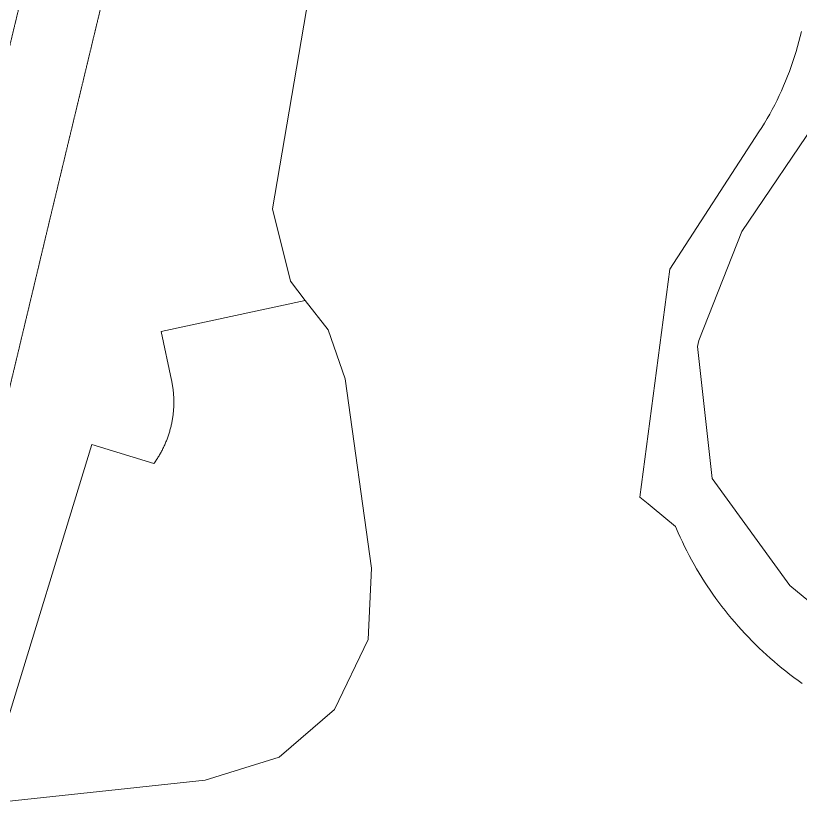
# Model space of a CAD drawing. Extents: x 294483 to 298733, y 6233899 to 6239242.
# Drawn here: x 295812 to 296413, y 6234511 to 6235127 of the extents above; entities that cross this region are included whole.
import ezdxf

# ---------------------------------------------------------------- set-up
doc = ezdxf.new("R2010")
doc.units = 0
doc.linetypes.add('DASHED', pattern=[0.75, 0.5, -0.25])
for name, color, linetype, lineweight in [('Cadastre Easements_SP_EXT', 9, 'Continuous', 5), ('Cadastre Land Parcels_SP_EXT', 9, 'Continuous', 5), ('Cadastre Roads_SP_EXT', 94, 'Continuous', 15)]:
    doc.layers.add(name, color=color, linetype=linetype, lineweight=lineweight)

msp = doc.modelspace()

# ---------------------------------------------------------------- linework, layer by layer
at = {"layer": 'Cadastre Easements_SP_EXT', "linetype": 'DASHED'}
msp.add_lwpolyline([(295728.99129, 6234517.6872), (295810.98108, 6234859.7697), (295837.42361, 6234970.587), (295902.06781, 6235239.65418), (295989.0141, 6235601.54775), (296011.46335, 6235805.48057), (296002.44344, 6235818.99517), (295978.06756, 6235855.51517), (295959.50232, 6235883.55389), (295952.05935, 6235817.92549), (295928.70511, 6235611.99657), (295843.51298, 6235256.79029), (295730.74134, 6234786.58687), (295708.98827, 6234696.21816), (295664.67494, 6234510.83392), (295728.99129, 6234517.6872)], close=True, dxfattribs=at)
at = {"layer": 'Cadastre Land Parcels_SP_EXT', "linetype": 'Continuous'}
for points in [[(295800.65658, 6234572.94466), (295869.86616, 6234798.99975), (295917.26288, 6234784.48247), (295917.7253, 6234785.125), (295918.18101, 6234785.77142), (295918.63, 6234786.42269), (295919.07308, 6234787.07874), (295919.50865, 6234787.73867), (295919.9383, 6234788.40337), (295920.36124, 6234789.07196), (295920.77746, 6234789.74541), (295921.18776, 6234790.42169), (295921.59056, 6234791.10273), (295921.98744, 6234791.78766), (295922.37681, 6234792.47639), (295922.75947, 6234793.16901), (295923.13541, 6234793.86639), (295923.50296, 6234794.56661), (295923.86557, 6234795.26973), (295924.22058, 6234795.97763), (295924.56799, 6234796.68827), (295924.90966, 6234797.40191), (295925.24285, 6234798.11926), (295925.5703, 6234798.84049), (295925.88927, 6234799.56455), (295926.20161, 6234800.29135), (295926.50724, 6234801.02107), (295926.80537, 6234801.75458), (295927.09518, 6234802.48995), (295927.37829, 6234803.22912), (295927.65468, 6234803.97111), (295927.92268, 6234804.71496), (295928.18415, 6234805.46164), (295928.43802, 6234806.21105), (295928.68517, 6234806.96338), (295928.92402, 6234807.71748), (295929.15537, 6234808.47449), (295929.3792, 6234809.23327), (295929.59632, 6234809.99487), (295929.80523, 6234810.75727), (295930.00574, 6234811.52249), (295930.19955, 6234812.29063), (295930.38593, 6234813.05948), (295930.56471, 6234813.83027), (295930.73528, 6234814.60283), (295930.89835, 6234815.37715), (295931.05469, 6234816.15236), (295931.20274, 6234816.93039), (295931.34248, 6234817.70931), (295931.4748, 6234818.48893), (295931.60041, 6234819.2705), (295931.71692, 6234820.05277), (295931.82672, 6234820.83699), (295931.92822, 6234821.62192), (295932.02229, 6234822.40772), (295932.10718, 6234823.19432), (295932.18544, 6234823.98181), (295932.2554, 6234824.76912), (295932.31873, 6234825.55828), (295932.37288, 6234826.34815), (295932.42049, 6234827.13793), (295932.45971, 6234827.92957), (295932.49072, 6234828.71997), (295932.51421, 6234829.51125), (295932.53029, 6234830.30236), (295932.53806, 6234831.0932), (295932.53753, 6234831.88502), (295932.53047, 6234832.67559), (295932.51421, 6234833.46697), (295932.49134, 6234834.25825), (295932.45936, 6234835.0483), (295932.42076, 6234835.83914), (295932.37385, 6234836.62892), (295932.31873, 6234837.41844), (295932.25619, 6234838.20689), (295932.18526, 6234838.99509), (295932.107, 6234839.78319), (295932.02132, 6234840.56909), (295931.92733, 6234841.3548), (295931.82584, 6234842.14035), (295931.71613, 6234842.92377), (295931.59988, 6234843.70604), (295931.47445, 6234844.48814), (295931.34248, 6234845.26812), (295931.2023, 6234846.04686), (295931.05461, 6234846.82445), (295930.8987, 6234847.59992), (295930.73537, 6234848.37424), (295922.71503, 6234885.61395), (296033.17153, 6234909.41102), (296021.80621, 6234924.09455), (296008.17022, 6234979.52177), (296044.77172, 6235195.20741)], [(295758.81448, 6234520.86596), (295956.40006, 6234541.92189), (296013.11384, 6234559.65784), (296055.57012, 6234596.237), (296081.31175, 6234649.67973), (296083.71722, 6234704.2942), (296063.73585, 6234849.32594), (296050.57579, 6234886.92534), (296033.17162, 6234909.41102), (295922.71512, 6234885.61386), (295930.73546, 6234848.37416), (295930.89879, 6234847.59992), (295931.05469, 6234846.82445), (295931.2023, 6234846.04686), (295931.34257, 6234845.26803), (295931.47454, 6234844.48814), (295931.59988, 6234843.70604), (295931.71622, 6234842.92377), (295931.82584, 6234842.14035), (295931.92733, 6234841.3548), (295932.02132, 6234840.56909), (295932.107, 6234839.7831), (295932.18535, 6234838.99509), (295932.25619, 6234838.20681), (295932.31873, 6234837.41844), (295932.37394, 6234836.62892), (295932.42076, 6234835.83914), (295932.45936, 6234835.04821), (295932.49134, 6234834.25816), (295932.51421, 6234833.46697), (295932.53047, 6234832.67551), (295932.53762, 6234831.88493), (295932.53815, 6234831.0932), (295932.53029, 6234830.30227), (295932.5143, 6234829.51117), (295932.49072, 6234828.71997), (295932.4598, 6234827.92957), (295932.42049, 6234827.13793), (295932.37297, 6234826.34815), (295932.31873, 6234825.55819), (295932.25549, 6234824.76912), (295932.18544, 6234823.98181), (295932.10718, 6234823.19432), (295932.02229, 6234822.40772), (295931.92822, 6234821.62192), (295931.82672, 6234820.8369), (295931.71692, 6234820.05277), (295931.60041, 6234819.27041), (295931.4748, 6234818.48893), (295931.34257, 6234817.70922), (295931.20283, 6234816.93039), (295931.05478, 6234816.15236), (295930.89835, 6234815.37715), (295930.73528, 6234814.60274), (295930.5648, 6234813.83027), (295930.38593, 6234813.05948), (295930.19955, 6234812.29055), (295930.00574, 6234811.52249), (295929.80523, 6234810.75727), (295929.59641, 6234809.99487), (295929.3792, 6234809.23327), (295929.15537, 6234808.47449), (295928.92402, 6234807.71748), (295928.68517, 6234806.96338), (295928.43802, 6234806.21105), (295928.18415, 6234805.46155), (295927.92277, 6234804.71488), (295927.65468, 6234803.97111), (295927.37829, 6234803.22912), (295927.09518, 6234802.48995), (295926.80545, 6234801.75458), (295926.50733, 6234801.02107), (295926.2017, 6234800.29135), (295925.88936, 6234799.56447), (295925.5703, 6234798.84049), (295925.24294, 6234798.11926), (295924.90966, 6234797.40182), (295924.56808, 6234796.68827), (295924.22058, 6234795.97754), (295923.86557, 6234795.26965), (295923.50305, 6234794.56661), (295923.13541, 6234793.86639), (295922.75955, 6234793.16901), (295922.3769, 6234792.47639), (295921.98753, 6234791.78766), (295921.59056, 6234791.10273), (295921.18776, 6234790.4216), (295920.77746, 6234789.74532), (295920.36124, 6234789.07196), (295919.9383, 6234788.40337), (295919.50865, 6234787.73858), (295919.07308, 6234787.07874), (295918.63, 6234786.4226), (295918.18101, 6234785.77142), (295917.7253, 6234785.125), (295917.26288, 6234784.48238), (295869.86625, 6234798.99975), (295800.65658, 6234572.94457)]]:
    msp.add_lwpolyline(points, dxfattribs=at)
at = {"layer": 'Cadastre Roads_SP_EXT', "linetype": 'Continuous'}
for points in [[(296412.93202, 6235115.38606), (296412.017, 6235111.49107), (296411.03698, 6235107.61304), (296409.99197, 6235103.75204), (296408.88003, 6235099.90907), (296407.706, 6235096.08605), (296406.46601, 6235092.28307), (296405.162, 6235088.50208), (296403.79503, 6235084.74308), (296402.36501, 6235081.0081), (296400.87096, 6235077.29608), (296399.31501, 6235073.61206), (296397.69796, 6235069.95408), (296396.01803, 6235066.32109), (296394.27796, 6235062.72104), (296392.476, 6235059.15005), (296390.61601, 6235055.60908), (296388.69501, 6235052.10007), (296386.71696, 6235048.62409), (296384.67798, 6235045.18202), (296382.58196, 6235041.77404), (296380.43101, 6235038.40305), (296312.107, 6234933.37008), (296289.27396, 6234758.6901), (296295.51903, 6234753.54408), (296298.64999, 6234750.96405), (296316.58401, 6234736.18406), (296318.58599, 6234731.53803), (296320.17796, 6234728.00306), (296321.81904, 6234724.48805), (296323.51098, 6234720.99803), (296325.24901, 6234717.53106), (296327.03596, 6234714.08908), (296328.87096, 6234710.67208), (296330.75399, 6234707.28203), (296332.684, 6234703.91608), (296334.65896, 6234700.58103), (296336.68399, 6234697.27107), (296338.75202, 6234693.99104), (296340.86703, 6234690.73909), (296343.02399, 6234687.51805), (296345.23101, 6234684.32607), (296347.47901, 6234681.16807), (296349.77196, 6234678.03905), (296352.10897, 6234674.94305), (296354.48695, 6234671.88008), (296356.909, 6234668.8511), (296359.373, 6234665.85604), (296361.87797, 6234662.89603), (296364.42497, 6234659.97108), (296367.01198, 6234657.08109), (296369.63801, 6234654.22802), (296372.30599, 6234651.41204), (296375.01098, 6234648.63403), (296377.75596, 6234645.89205), (296380.53803, 6234643.19007), (296383.35702, 6234640.52809), (296386.21397, 6234637.90409), (296389.10802, 6234635.32106), (296392.03597, 6234632.77909), (296394.99898, 6234630.27703), (296397.99899, 6234627.8171), (296401.03097, 6234625.40008), (296404.09801, 6234623.02607), (296407.19604, 6234620.69206), (296410.327, 6234618.40503), (296413.49197, 6234616.16003)], [(296486.75598, 6234622.97008), (296404.055, 6234691.01107), (296344.64298, 6234773.11405), (296333.43795, 6234874.09202), (296334.51396, 6234878.63509), (296367.24802, 6234962.23202), (296427.85596, 6235051.56202)]]:
    msp.add_lwpolyline(points, dxfattribs=at)

doc.saveas('drawing.dxf')
